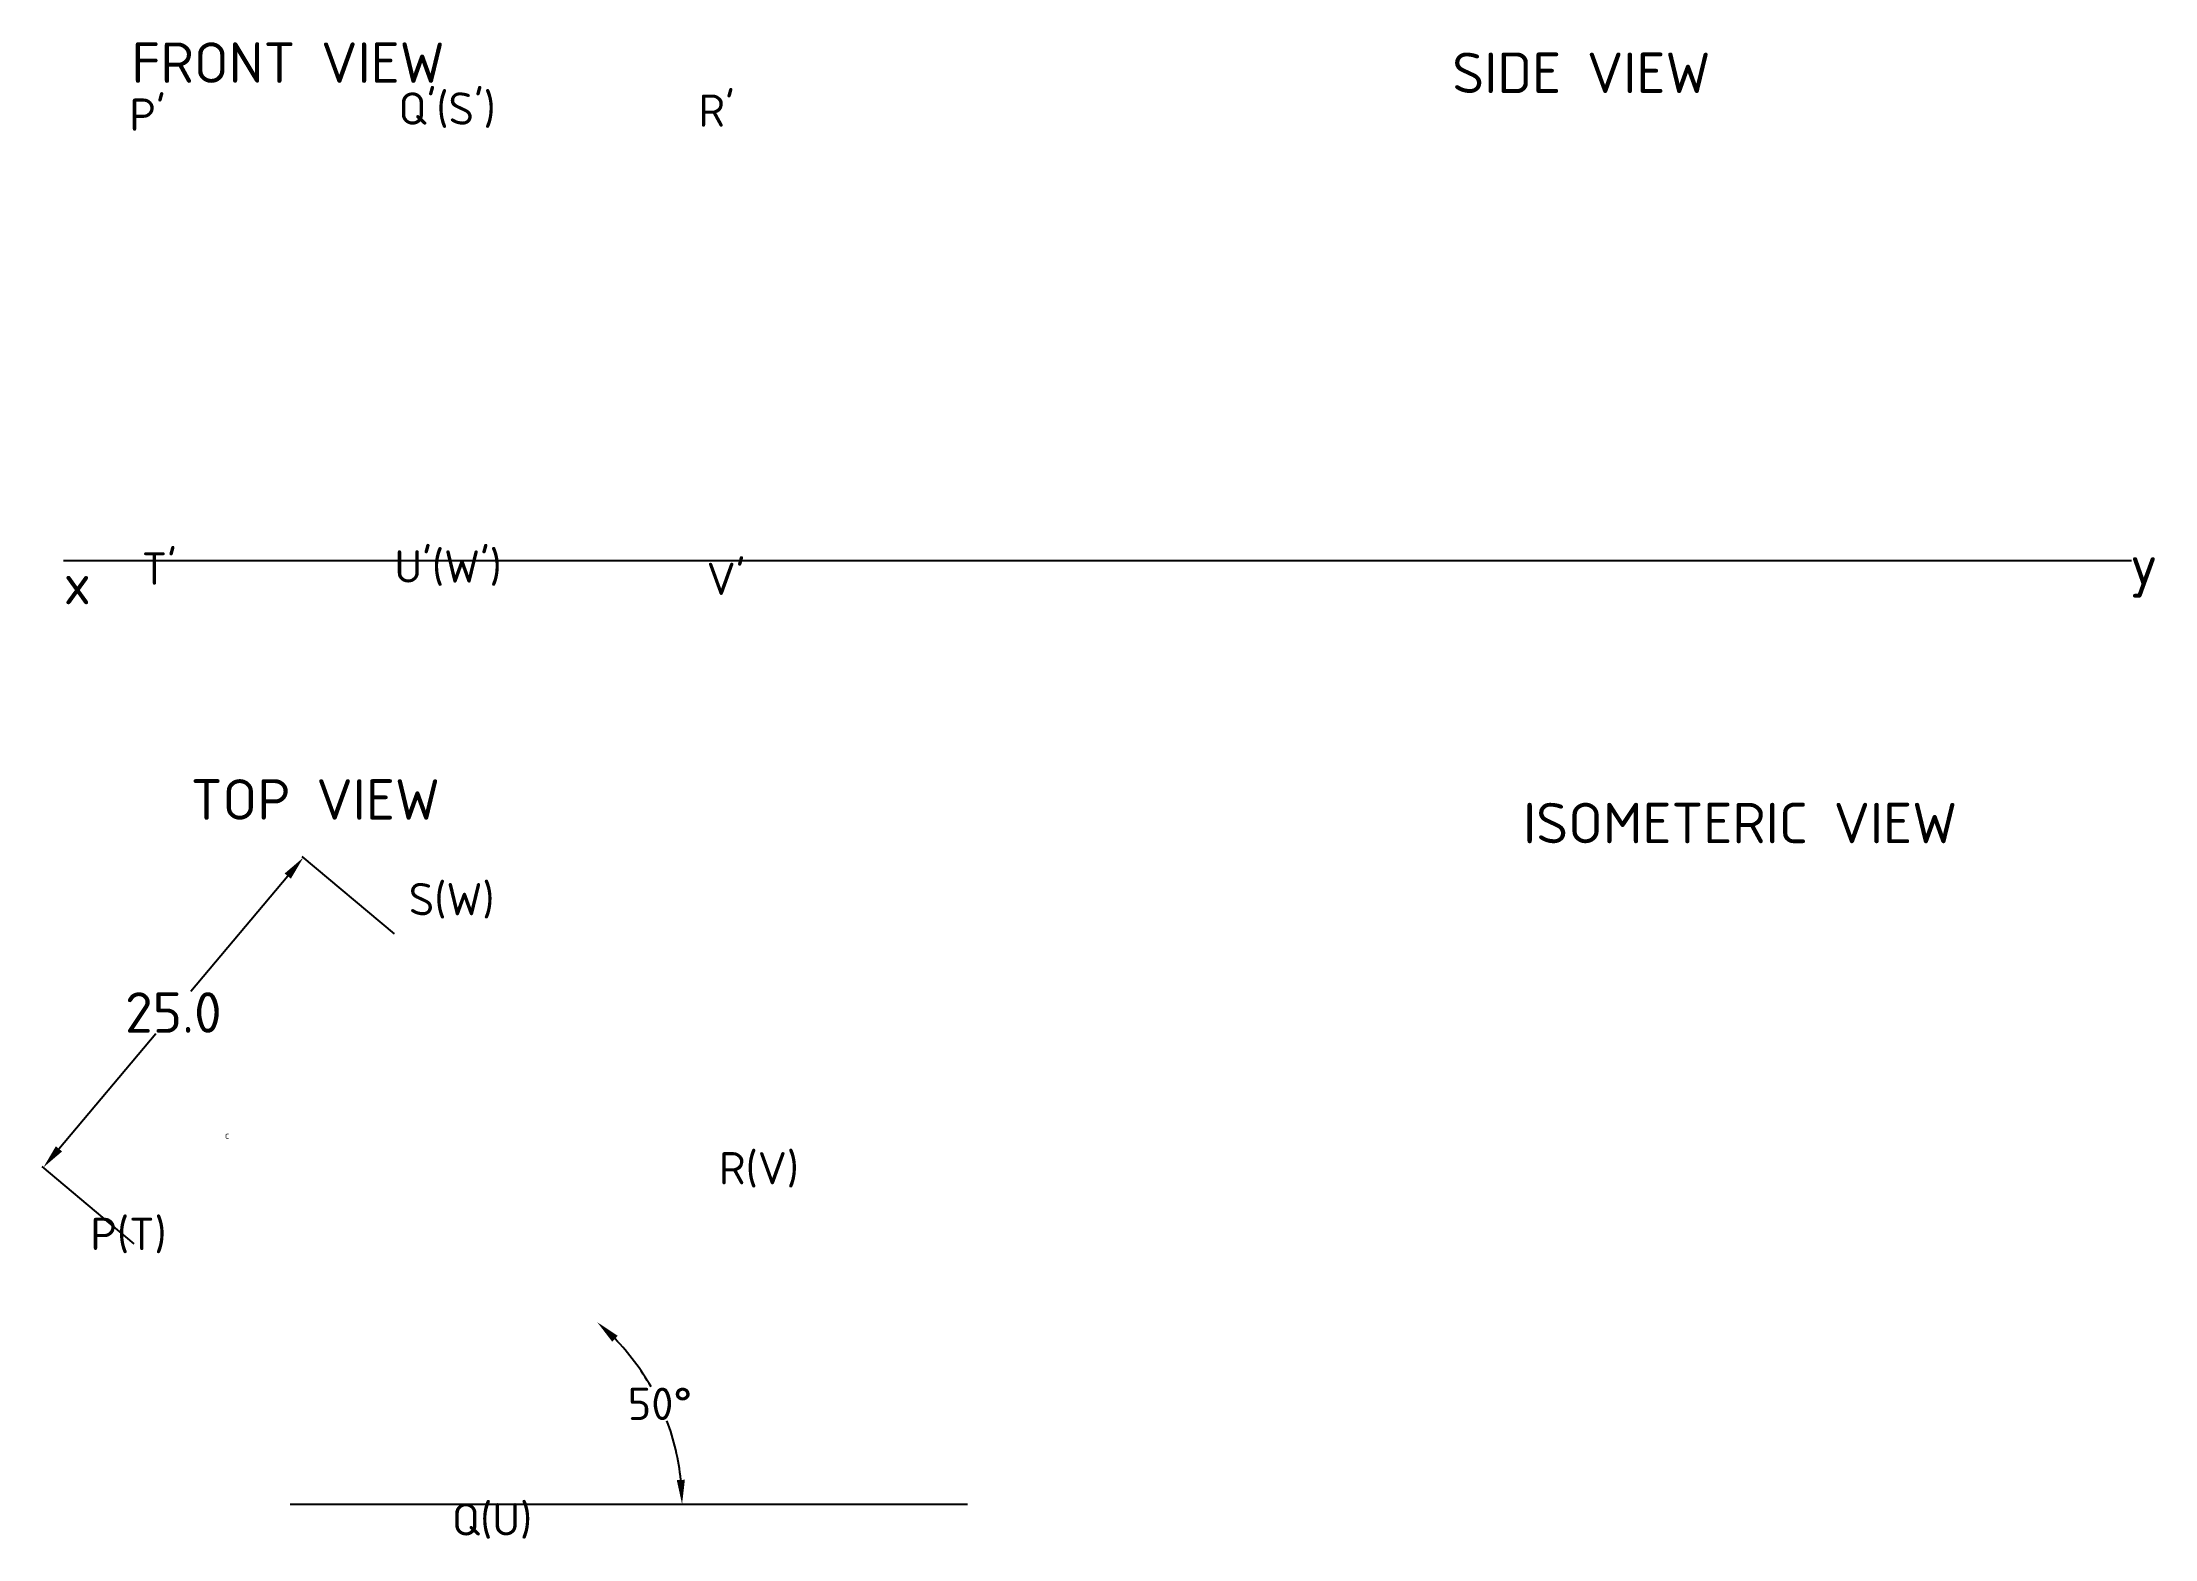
# Paper-space layout 'wk5_Q1' of a CAD drawing. Header units: millimetres. Extents: x 5 to 267, y 28 to 213.
import ezdxf

# ---------------------------------------------------------------- set-up
doc = ezdxf.new("R2010")
doc.units = ezdxf.units.MM
doc.header["$MEASUREMENT"] = 0
doc.styles.get("Standard").update_dxf_attribs({"font": 'isocpeur.ttf', "height": 4})
doc.dimstyles.get("Standard").update_dxf_attribs({"dimtxt": 5, "dimasz": 3, "dimexe": 0.18, "dimexo": 0.0625, "dimgap": 0.09, "dimtad": 0, "dimtih": 1, "dimtoh": 1, "dimdec": 1, "dimzin": 0, "dimdsep": 46, "dimtxsty": 'Standard', "dimcen": 0.09, "dimadec": 0, "dimazin": 0, "dimtfac": 1, "dimtdec": 1, "dimtofl": 0, "dimtmove": 0, "dimatfit": 3, "dimfxl": 1, "dimtolj": 1, "dimtzin": 0, "dimarcsym": 0})

# ---------------------------------------------------------------- blocks, each defined once
blk = doc.blocks.new('*D11')
at = {"color": 0, "lineweight": -2, "transparency": 16777216}
for p, q in [((48.95395699838273, 102.8920858332471), (37.57159371322631, 112.4430226677484)), ((35.78111888392801, 110.0291875686479), (23.81305951557289, 95.76620982003097)), ((7.498464057719119, 76.32323207141397), (19.46652342607425, 90.58620982003096)), ((16.81457651405443, 64.58986367729942), (5.432213228898007, 74.14080051180069))]:
    blk.add_line(p, q, dxfattribs=at)
at = {"color": 0, "transparency": 16777216}
for points in [[(35.39809666236853, 110.3505813734912), (36.16414110548748, 109.7077937638046), (37.70948171298772, 112.3273208980048)], [(7.11544183615964, 76.64462587625727), (7.88148627927859, 76.00183826657069), (5.570101228659418, 74.02509874205711)]]:
    blk.add_solid(points, dxfattribs=at)
at = {"layer": 'Defpoints', "color": 0, "transparency": 16777216}
for p in [(37.70948171298772, 112.3273208980048), (49.00183477607766, 102.8519116076417), (16.86245429174937, 64.54968945169401)]:
    blk.add_point(p, dxfattribs=at)
at = {"color": 0, "transparency": 16777216, "insert": (21.63979147082357, 93.17620982003095), "char_height": 5, "attachment_point": 5}
blk.add_mtext('\\A1;25.0', dxfattribs=at)
blk = doc.blocks.new('*D13')
at = {"color": 0, "lineweight": -2, "transparency": 16777216}
for start, end in [(29.59140713648991, 44.142325213097), (5.857674786900913, 20.57450318151212)]:
    blk.add_arc((55.16467644769729, 32.4103089673663), 29.35673719793427, start, end, dxfattribs=at)
at = {"color": 0, "transparency": 16777216}
for points in [[(75.89087922321221, 52.48950583778888), (76.57196870024424, 53.22170603191356), (74.0348233793542, 54.89887436594735)], [(84.86747373941229, 35.43193806629495), (83.86877997252836, 35.38084246974121), (84.52141364563155, 32.41030896736629)]]:
    blk.add_solid(points, dxfattribs=at)
at = {"layer": 'Defpoints', "color": 0, "transparency": 16777216}
for p in [(87.30405693202556, 70.71253112331397), (83.28812279912042, 40.82991609758342), (36.07858451276592, 32.41030896736629), (55.16467644769727, 32.41030896736629), (119.8048715092859, 32.41030896736629)]:
    blk.add_point(p, dxfattribs=at)
at = {"color": 0, "transparency": 16777216, "insert": (81.77091597217381, 44.81700221233532), "char_height": 4, "attachment_point": 5}
blk.add_mtext('\\A1;50°', dxfattribs=at)

psp = doc.layouts.new('wk5_Q1')

# ---------------------------------------------------------------- linework, layer by layer
for p, q in [((8.06191219199468, 149.0102194815324), (263.6697149972231, 149.0102194815324)), ((36.07858451276593, 32.41030896736629), (119.8048715092859, 32.41030896736629))]:
    psp.add_line(p, q)

# ---------------------------------------------------------------- texts
for s, height, p in [('FRONT VIEW', 5, (16.46117868859392, 208.0501732759282)), ('SIDE VIEW', 5, (179.7189043280068, 206.7941647072868)), ("P'", 4, (16.19716438637352, 202.1184357686089)), ("Q'(S')", 4, (49.46200211287101, 202.8797496066333)), ("R'", 4, (86.53579017353195, 202.6259787174406)), ("T'", 4, (17.72074503519639, 146.0349656725285)), ("U'(W')", 4, (48.95414189659664, 146.2887371469443)), ("V'", 4, (87.55151060608046, 144.7661088856726)), ('y', 5, (263.5172021452204, 145.9467482995514)), ('x', 5, (8.061912191994677, 143.62254474842)), ('TOP VIEW', 5, (23.77039942804709, 116.9969135879439)), ('ISOMETERIC VIEW', 5, (188.4826890513987, 114.0863561696119)), ('S(W)', 4, (50.73165136566308, 105.1777770187203)), ('C', 0.6377562032228928, (28.03282625063927, 77.55502376405352)), ('R(V)', 4, (89.07508996700972, 71.93372908604817)), ('P(T)', 4, (11.37249361966133, 63.8130454160804)), ('Q(U)', 4, (56.06418363654302, 28.53882627330472))]:
    psp.add_text(s, height=height).set_placement(p)

# ---------------------------------------------------------------- dimensions: what is measured, and where the dimension line sits
dim = psp.add_aligned_dim(p1=(16.86245429174937, 64.54968945169401), p2=(49.00183477607766, 102.8519116076417), distance=14.741120002271746, dimstyle='Standard', override={"dimlfac": -0.5})
dim.commit()
dim.dimension.update_dxf_attribs({"geometry": '*D11', "text_midpoint": (21.63979147082357, 93.17620982003095)})
dim = psp.add_angular_dim_2l(base=(83.28812279912042, 40.82991609758342), line1=((55.16467644769727, 32.41030896736629), (87.30405693202556, 70.71253112331397)), line2=((36.07858451276593, 32.41030896736629), (119.8048715092859, 32.41030896736629)), dimstyle='Standard')
dim.commit()
dim.dimension.update_dxf_attribs({"geometry": '*D13', "text_midpoint": (81.77091597217381, 44.81700221233531)})

doc.saveas('drawing.dxf')
